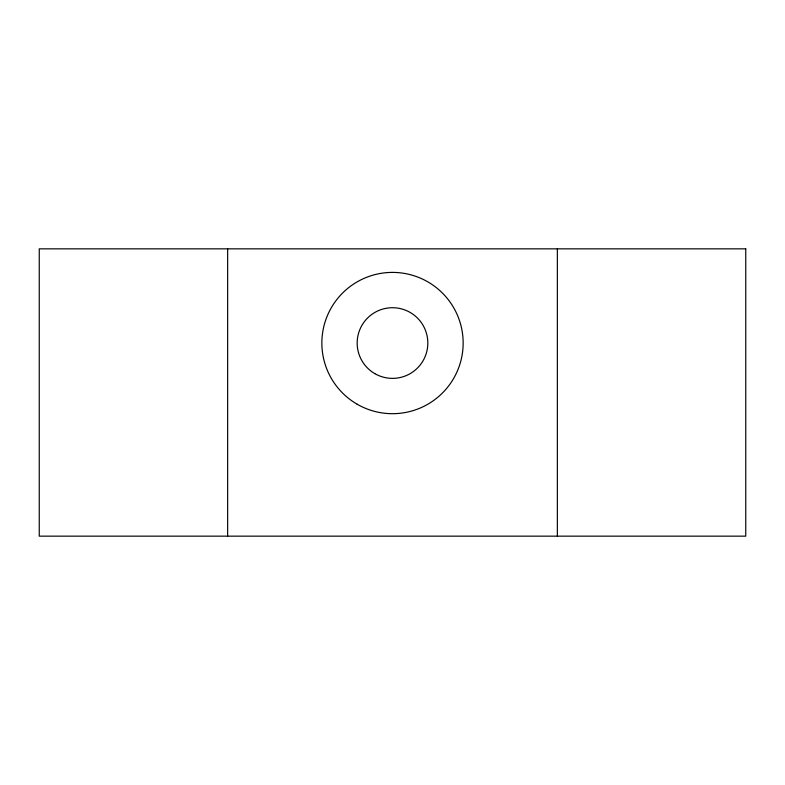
<?xml version="1.0" encoding="UTF-8"?>
<svg xmlns="http://www.w3.org/2000/svg" width="785" height="785" viewBox="0 0 785 785"><rect width="100%" height="100%" fill="white"/><g stroke="black" fill="none" stroke-linecap="round" stroke-linejoin="round"><path stroke-width="1.18" d="M557.35 248.845L557.35 536.155M227.65 248.845L227.65 536.155M745.75 248.845L39.25 248.845L39.25 536.155L745.75 536.155L745.75 248.845M357.175 404.226A70.65 70.65 0 0 0 463.15 343.045A70.65 70.65 0 0 0 357.175 281.864A70.65 70.65 0 0 0 357.175 404.226M374.837 373.64A35.325 35.325 0 0 0 427.825 343.045A35.325 35.325 0 0 0 374.837 312.45A35.325 35.325 0 0 0 374.837 373.64"/></g></svg>
